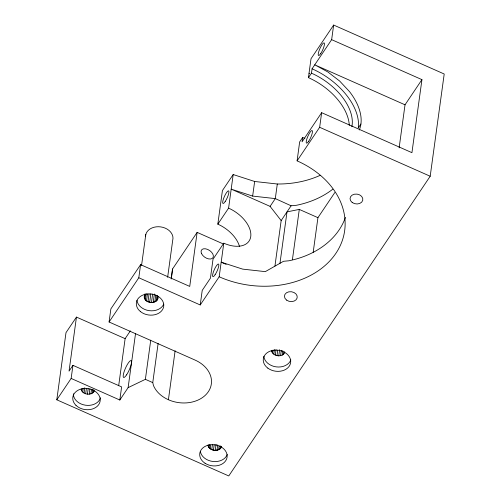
<?xml version="1.0" encoding="UTF-8"?>
<svg xmlns="http://www.w3.org/2000/svg" width="501" height="501" viewBox="0 0 501 501"><rect width="100%" height="100%" fill="white"/><g stroke="black" fill="none" stroke-linecap="round" stroke-linejoin="round"><path stroke-width="0.75" d="M158.091 296.392C158.842 306.017 140.806 303.255 144.902 294.538M157.771 298.696L157.564 295.941M223.578 244.087L197.137 232.376L172.538 268.987L171.38 278.412M197.137 232.376L189.735 286.415L140.599 264.66L138.808 277.761L200.225 304.959L219.181 276.784A87.337 67.002 7.8 0 0 335.933 253.268A87.337 67.002 7.8 0 0 297.093 160.852L299.654 141.927L302.667 137.437A50.563 30.361 33.9 0 0 304.871 138.376M309.386 73.422L309.017 73.334L311.021 58.73L333.653 25.05L444.205 74.004L430.196 176.246L228.763 475.95L56.795 399.798L65.994 332.651L76.453 317.089L125.125 338.645L118.674 385.739M76.453 317.089L69.044 371.135L72.946 365.335L121.618 386.891L119.82 400.017L71.148 378.443L72.946 365.335M94.382 390.993C91.858 395.571 84.431 395.057 81.719 390.905L82.032 388.594M82.709 392.114L83.241 388.262M84.055 393.103L84.794 387.718M85.665 393.811L86.404 388.419M87.418 394.181L88.157 388.795M89.209 394.193L89.948 388.807M90.913 393.842L91.545 389.227M92.403 393.16L92.929 389.315M93.587 392.189L93.906 389.878M158.122 343.461L152.761 382.607L153.494 385.595A29.878 22.921 7.8 0 0 201.227 398.383A29.878 22.921 7.8 0 0 195.064 360.075L109.08 321.999L110.871 308.898L140.599 264.66M141.564 265.367L145.791 234.487M119.82 400.017L128.124 387.636L135.527 333.61M144.188 297.187L144.607 294.118M144.526 298.565L145.158 293.962M145.309 299.861L146.154 293.718M146.486 300.969L147.432 294.062M147.97 301.834L149.022 294.156M149.661 302.379L150.82 293.937M151.452 302.579L152.611 294.131M153.212 302.416L154.371 293.968M154.828 301.896L155.773 294.989M128.124 387.636L145.378 379.338L150.745 340.135M156.18 301.063L156.919 295.69M157.189 299.974L157.715 296.135M167.628 277.316L172.707 240.255A13.79 10.577 7.8 0 0 160.677 226.89A13.79 10.577 7.8 0 0 145.509 236.541M171.16 279.026L172.538 268.987M168.411 399.735L175.125 350.725M200.225 304.959L202.222 290.398L210.42 278.193L213.019 259.205L223.784 243.192A27.58 16.558 33.9 0 0 250.75 236.541A27.58 16.558 33.9 0 0 228.588 208.134L233.19 174.542L254.652 181.481L277.303 183.999A87.337 67.002 7.8 0 0 320.039 175.394M239.459 246.354A27.58 16.558 33.9 0 0 217.822 224.154L222.425 190.555L233.19 174.542M219.181 276.784L223.784 243.192M221.542 446.56L219.952 448.927C216.282 451.558 210.439 450.524 208.297 446.429L208.51 444.888M221.06 447.474L220.96 447.838C218.016 451.451 212.086 451.019 209.08 447.719L209.506 444.644M210.257 448.833L210.783 444.988M211.741 449.691L212.48 444.306M213.432 450.242L214.171 444.857M215.223 450.443L216.069 444.281M216.983 450.274L217.722 444.888M332.839 189.153A87.337 67.002 7.8 0 1 296.41 205.291L291.106 205.786L275.306 198.609L252.648 196.085L254.652 181.481M218.599 449.76L219.125 445.915M219.952 448.927L220.371 445.852M220.96 447.838L221.166 446.297M277.303 183.999L275.306 198.609L270.089 206.374L281.167 220.578L274.936 266.056M279.934 263.539L287.004 211.885L299.297 209.412L317.935 217.666L313.181 252.354M284.725 351.721L284.518 353.261C281.393 357.326 274.066 356.424 271.855 351.852L272.068 350.318M272.638 353.142L273.064 350.067M302.667 137.437L302.065 141.821L321.648 112.687L411.935 152.667L421.942 79.64L331.649 39.654L333.653 25.05M349.285 125.375A50.563 30.361 33.9 0 0 308.459 77.661L311.472 73.171L312.073 68.794L331.649 39.654M273.815 354.257L274.448 349.642M275.3 355.115L276.038 349.729M276.99 355.666L277.729 350.28M278.781 355.867L279.627 349.704M292.434 259.518L299.297 209.412M280.541 355.704L281.28 350.312M282.157 355.184L282.789 350.568M283.51 354.351L283.829 352.046M297.093 160.852L319.651 127.292L321.648 112.687M399.128 147.858L405.027 104.809L421.942 79.64M308.459 77.661L309.098 73.215M56.795 399.798L71.148 378.443M109.08 321.999L138.808 277.761M125.125 338.645L130.354 330.867M217.822 224.154L228.588 208.134M281.167 220.578L291.106 205.786M360.914 124.004L358.253 127.974A57.458 34.5 33.9 0 0 312.073 68.794M317.935 217.666L334.825 192.534M252.648 196.085L231.186 189.146L270.089 206.374M405.027 104.809L314.734 64.823L327.817 71.937L339.659 81.049L349.46 91.545A57.458 34.5 33.9 0 1 359.267 130.01M319.651 127.292L430.196 176.246M226.133 264.365L221.185 262.18L242.647 269.118L265.298 271.636L283.503 261.29L288.801 260.796A87.337 67.002 7.8 0 0 345.44 217.365M145.378 379.338L152.761 382.607M209.08 447.719L207.959 445.051M81.719 390.905L81.112 389.095M271.517 350.475L271.855 351.852M208.109 445.42L208.297 446.429M163.752 304.088A13.79 10.577 7.8 0 1 149.16 310.651A13.79 10.577 7.8 0 1 136.961 300.343M157.489 296.154A6.738 5.173 7.8 0 1 150.319 302.372A6.738 5.173 7.8 0 1 145.152 294.431M290.824 359.931A13.79 10.577 7.8 0 1 276.145 366.864A13.79 10.577 7.8 0 1 263.858 356.249M100.501 397.794A13.79 10.577 7.8 0 1 85.446 405.203A13.79 10.577 7.8 0 1 73.353 393.755M227.279 454.457A13.79 10.577 7.8 0 1 213.1 461.502A13.79 10.577 7.8 0 1 200.394 451.576M311.472 73.171A50.563 30.361 33.9 0 1 351.852 126.747M126.571 374.867A9.193 2.073 -66.1 0 0 131.318 360.82A9.193 2.073 -66.1 0 0 124.217 371.391A9.193 2.073 -66.1 0 0 126.571 374.867M201.602 253.719A6.895 4.14 33.9 0 0 212.242 258.428A6.895 4.14 33.9 0 0 207.821 249.498A6.895 4.14 33.9 0 0 201.602 253.719M215.111 274.711A6.895 1.553 -66.1 0 0 218.674 264.171A6.895 1.553 -66.1 0 0 213.345 272.099A6.895 1.553 -66.1 0 0 215.111 274.711M286.591 300.112A6.438 4.935 7.8 0 0 297.124 297.989A6.438 4.935 7.8 0 0 288.82 291.826A6.438 4.935 7.8 0 0 286.591 300.112M352.197 202.485A6.438 4.935 7.8 0 0 362.737 200.362A6.438 4.935 7.8 0 0 354.432 194.2A6.438 4.935 7.8 0 0 352.197 202.485M140.562 311.666A13.79 10.577 7.8 0 0 163.395 307.771A13.79 10.577 7.8 0 0 146.192 294.106A13.79 10.577 7.8 0 0 140.562 311.666M267.86 368.154A13.79 10.577 7.8 0 0 290.436 363.607A13.79 10.577 7.8 0 0 272.644 350.406A13.79 10.577 7.8 0 0 267.86 368.154M75.97 405.334A13.79 10.577 7.8 0 0 99.405 403.437A13.79 10.577 7.8 0 0 84.099 388.5A13.79 10.577 7.8 0 0 75.97 405.334M205.047 463.25A13.79 10.577 7.8 0 0 227.041 457.457A13.79 10.577 7.8 0 0 208.178 445.195A13.79 10.577 7.8 0 0 205.047 463.25M308.729 141.213A6.895 1.553 -66.1 0 0 312.292 130.673A6.895 1.553 -66.1 0 0 306.969 138.602A6.895 1.553 -66.1 0 0 308.729 141.213M320.734 53.576A6.895 1.553 -66.1 0 0 324.297 43.036A6.895 1.553 -66.1 0 0 318.974 50.964A6.895 1.553 -66.1 0 0 320.734 53.576M225.206 201.54A6.895 1.553 -66.1 0 0 228.769 191A6.895 1.553 -66.1 0 0 223.446 198.928A6.895 1.553 -66.1 0 0 225.206 201.54"/></g></svg>
